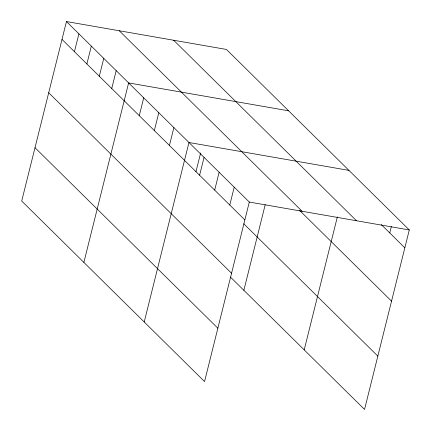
<?xml version="1.0" encoding="UTF-8"?>
<svg xmlns="http://www.w3.org/2000/svg" width="431" height="431" viewBox="0 0 431 431"><rect width="100%" height="100%" fill="white"/><g stroke="black" fill="none" stroke-linecap="round" stroke-linejoin="round"><path stroke-width="0.65" d="M66.46 21.55L21.706 201.04L204.558 381.548L249.307 202.058L66.46 21.55L226.442 49.452L409.294 229.96L364.54 409.45L230.472 277.095M74.444 51.682L78.895 33.823M86.873 63.955L91.329 46.101M99.308 76.233L103.763 58.374M111.742 88.506L116.198 70.646M83.878 262.414L128.627 82.924L288.614 110.826M139.261 115.675L143.712 97.815M154.346 130.566L158.797 112.706M169.431 145.457L173.882 127.598M144.218 321.979L188.967 142.494L348.954 170.39M195.96 171.721L200.63 152.973M199.601 175.239L204.052 157.385M214.686 190.13L219.137 172.276M229.771 205.027L234.222 187.167M243.86 290.311L265.221 204.65M304.2 349.88L337.365 216.868M389.753 232.923L391.343 226.55M249.307 202.058L409.294 229.96M381.268 224.551L404.838 247.82M173.65 40.245L356.496 220.753M119.252 30.757L302.104 211.265M299.615 210.409L391.542 301.156M62.01 39.41L244.856 219.918M243.768 223.754L377.836 356.114M48.708 92.746L231.555 273.254M35.008 147.698L217.854 328.212"/></g></svg>
